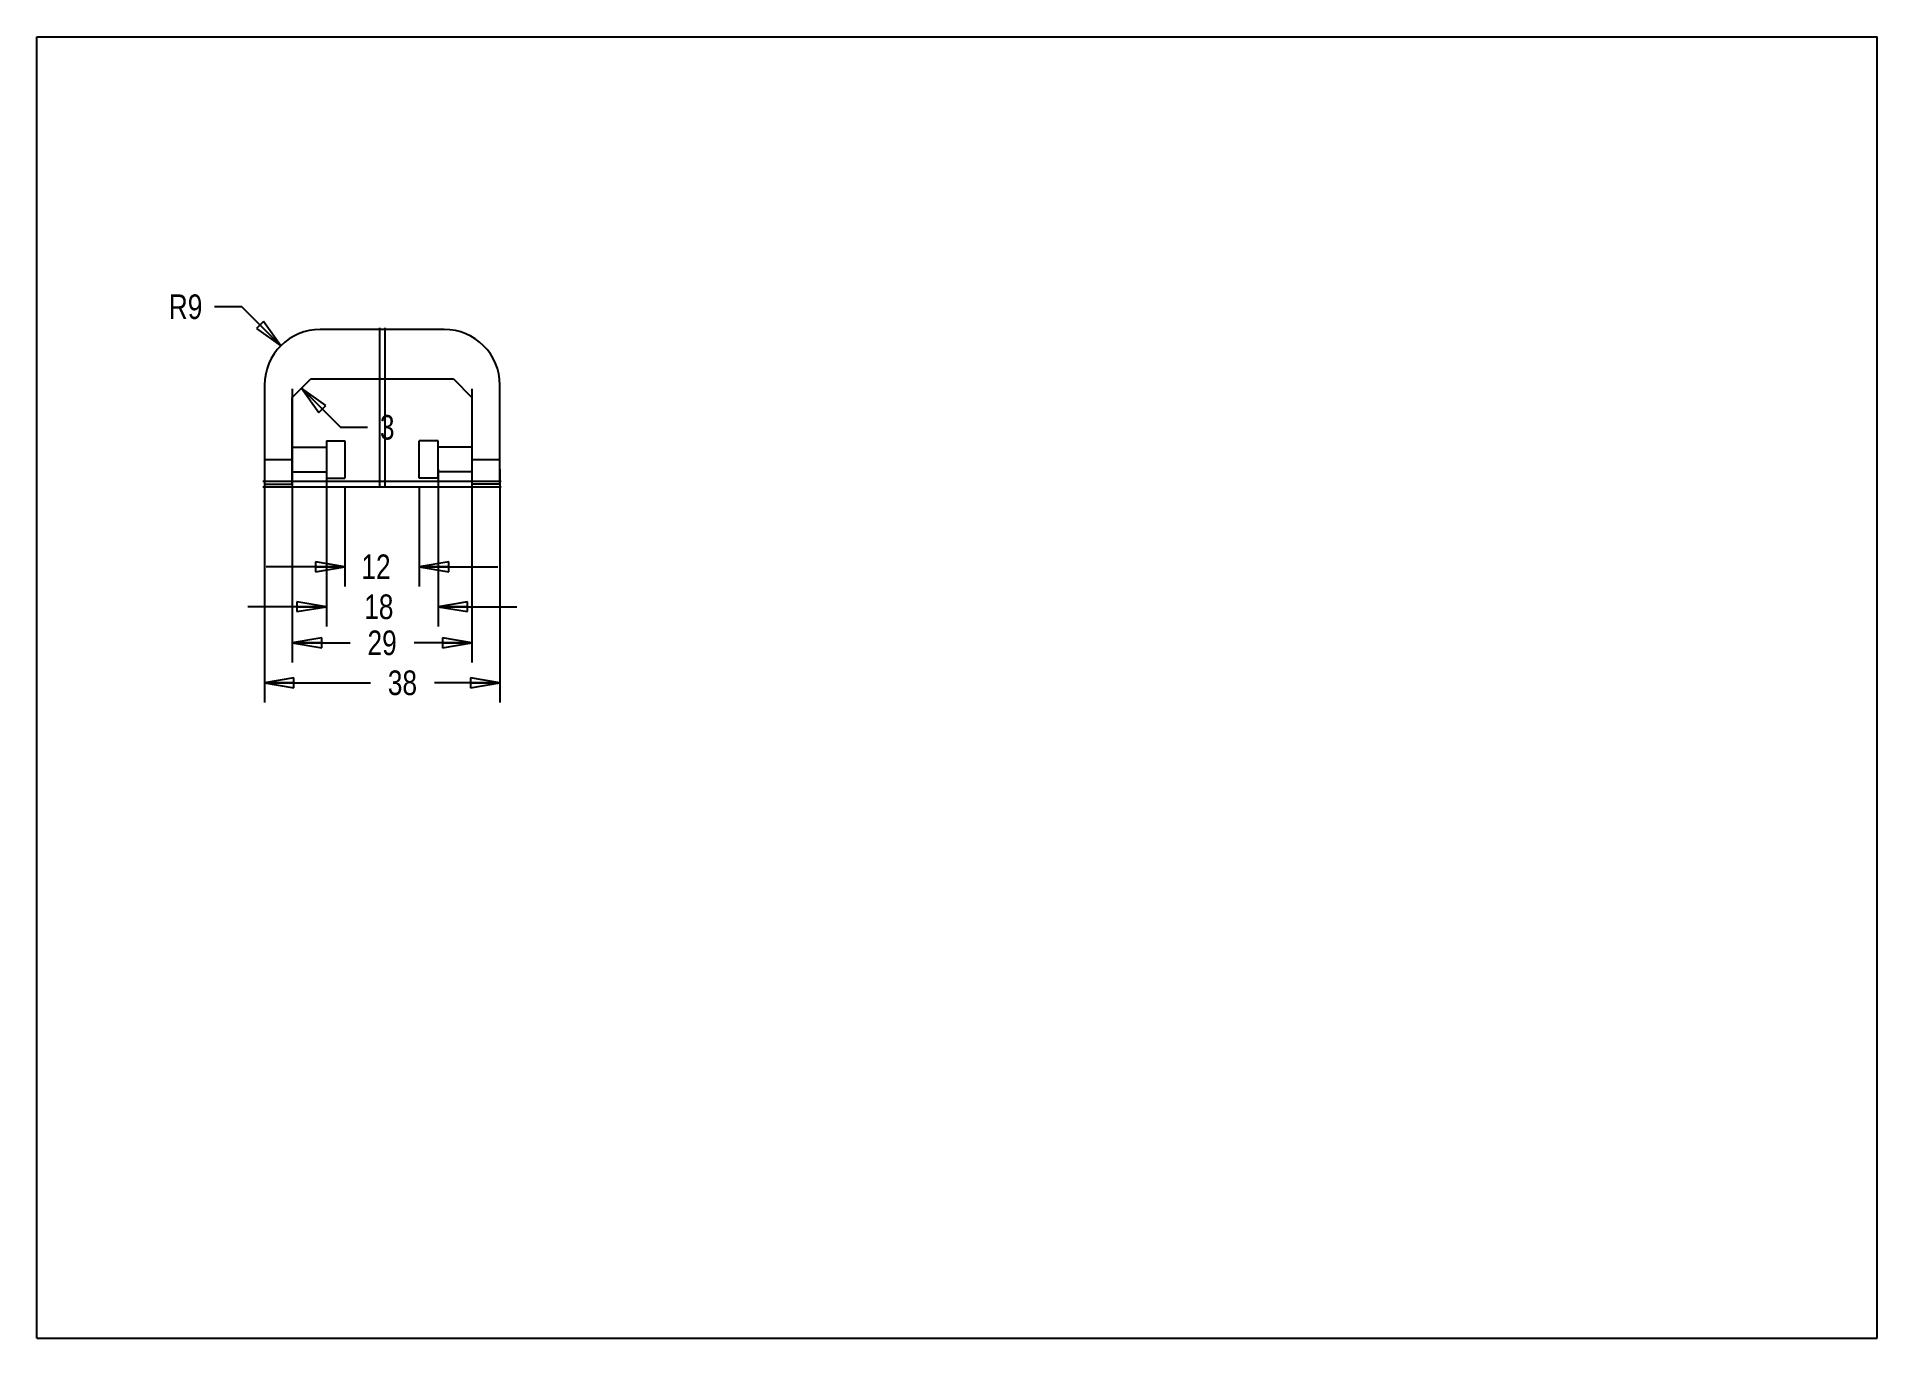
# Model space of a CAD drawing. Header units: inches. Extents: x 0 to 11.7, y 0 to 8.3.
import ezdxf

# ---------------------------------------------------------------- set-up
doc = ezdxf.new("R2010")
doc.units = ezdxf.units.IN
doc.header["$LTSCALE"] = 0.64311
doc.header["$MEASUREMENT"] = 0
doc.layers.get('0').update_dxf_attribs({"linetype": 'CONTINUOUS'})
doc.styles.get("Standard").update_dxf_attribs({"font": 'txt', "width": 0.8})
doc.dimstyles.new('DIMSTYLE_1', dxfattribs={"dimtxt": 0.15625, "dimasz": 0.1875, "dimexe": 0.125, "dimexo": 0.0625, "dimgap": 0.078125, "dimtad": 0, "dimtih": 1, "dimtoh": 1, "dimzin": 4, "dimdsep": 46, "dimtxsty": 'STANDARD', "dimblk": 'CLOSED', "dimblk1": 'CLOSED', "dimblk2": 'CLOSED', "dimcen": 0.09, "dimazin": 1, "dimtfac": 1, "dimtofl": 0, "dimtmove": 0, "dimatfit": 3, "dimldrblk": 'CLOSED', "dimfxl": 1, "dimtolj": 1, "dimtzin": 4, "dimarcsym": 0})
doc.dimstyles.new('DIMSTYLE_2', dxfattribs={"dimtxt": 0.15625, "dimasz": 0.1875, "dimexe": 0.125, "dimexo": 0.0625, "dimgap": 0.09, "dimtad": 0, "dimtih": 1, "dimtoh": 1, "dimzin": 4, "dimdsep": 46, "dimtxsty": 'STANDARD', "dimblk": 'CLOSED', "dimblk1": 'CLOSED', "dimblk2": 'CLOSED', "dimcen": 0.09, "dimazin": 1, "dimtfac": 1, "dimtofl": 0, "dimtmove": 0, "dimatfit": 3, "dimldrblk": 'CLOSED', "dimfxl": 1, "dimtolj": 1, "dimtzin": 4, "dimarcsym": 0})
doc.dimstyles.get("Standard").update_dxf_attribs({"dimtxt": 0.15625, "dimasz": 0.1875, "dimexe": 0.125, "dimexo": 0.0625, "dimgap": 0.09, "dimtad": 0, "dimtih": 1, "dimtoh": 1, "dimzin": 4, "dimdsep": 46, "dimtxsty": 'STANDARD', "dimblk": 'CLOSED', "dimblk1": 'CLOSED', "dimblk2": 'CLOSED', "dimcen": 0.09, "dimazin": 1, "dimtp": 0.01, "dimtm": 0.01, "dimtfac": 1, "dimtofl": 0, "dimtmove": 0, "dimatfit": 3, "dimldrblk": 'CLOSED', "dimfxl": 1, "dimtolj": 1, "dimtzin": 4, "dimarcsym": 0})

# ---------------------------------------------------------------- blocks, each defined once
blk = doc.blocks.new('_CLOSED')
at = {"color": 0, "linetype": 'BYBLOCK'}
for p, q in [((0, 0), (-1, 0.167)), ((-1, 0.167), (-1, -0.167)), ((-1, -0.167), (0, 0)), ((-1, 0), (0, 0))]:
    blk.add_line(p, q, dxfattribs=at)
blk = doc.blocks.new('*D0')
at = {"color": 2, "linetype": 'CONTINUOUS'}
for p, q in [((1.623, 6.031), (1.623, 4.293)), ((2.765, 6.031), (2.765, 4.293)), ((1.623, 4.418), (1.991, 4.418)), ((2.765, 4.418), (2.397, 4.418))]:
    blk.add_line(p, q, dxfattribs=at)
at = {"color": 2, "linetype": 'CONTINUOUS', "xscale": 0.1875, "yscale": 0.1875, "zscale": 0.1875, "rotation": 180}
blk.add_blockref('_CLOSED', (1.623, 4.418), dxfattribs=at)
at = {"color": 2, "linetype": 'CONTINUOUS', "xscale": 0.1875, "yscale": 0.1875, "zscale": 0.1875}
blk.add_blockref('_CLOSED', (2.765, 4.418), dxfattribs=at)
at = {"color": 2, "linetype": 'CONTINUOUS', "insert": (2.194, 4.496), "char_height": 0.1562, "width": 0.25, "attachment_point": 2, "line_spacing_factor": 0.9}
blk.add_mtext('29', dxfattribs=at)
blk = doc.blocks.new('*D1')
at = {"color": 2, "linetype": 'CONTINUOUS'}
for p, q in [((1.302, 6.553), (1.13, 6.553)), ((1.55, 6.305), (1.302, 6.553))]:
    blk.add_line(p, q, dxfattribs=at)
at = {"color": 2, "linetype": 'CONTINUOUS', "xscale": 0.1875, "yscale": 0.1875, "zscale": 0.1875, "rotation": 315}
blk.add_blockref('_CLOSED', (1.55, 6.305), dxfattribs=at)
at = {"color": 2, "linetype": 'CONTINUOUS', "insert": (1.052, 6.631), "char_height": 0.1562, "width": 0.25, "attachment_point": 3, "line_spacing_factor": 0.9}
blk.add_mtext('R9', dxfattribs=at)
blk = doc.blocks.new('*D2')
at = {"color": 2, "linetype": 'CONTINUOUS'}
for p, q in [((1.446, 5.52), (1.446, 4.039)), ((2.942, 5.52), (2.942, 4.039)), ((1.446, 4.164), (2.12, 4.164)), ((2.942, 4.164), (2.526, 4.164))]:
    blk.add_line(p, q, dxfattribs=at)
at = {"color": 2, "linetype": 'CONTINUOUS', "xscale": 0.1875, "yscale": 0.1875, "zscale": 0.1875, "rotation": 180}
blk.add_blockref('_CLOSED', (1.446, 4.164), dxfattribs=at)
at = {"color": 2, "linetype": 'CONTINUOUS', "xscale": 0.1875, "yscale": 0.1875, "zscale": 0.1875}
blk.add_blockref('_CLOSED', (2.942, 4.164), dxfattribs=at)
at = {"color": 2, "linetype": 'CONTINUOUS', "insert": (2.323, 4.242), "char_height": 0.1562, "width": 0.25, "attachment_point": 2, "line_spacing_factor": 0.9}
blk.add_mtext('38', dxfattribs=at)
blk = doc.blocks.new('*D3')
at = {"color": 2, "linetype": 'CONTINUOUS'}
for p, q in [((1.958, 5.401), (1.958, 4.776)), ((2.43, 5.401), (2.43, 4.776)), ((1.958, 4.901), (1.458, 4.901)), ((2.43, 4.901), (2.93, 4.901))]:
    blk.add_line(p, q, dxfattribs=at)
at = {"color": 2, "linetype": 'CONTINUOUS', "xscale": 0.1875, "yscale": 0.1875, "zscale": 0.1875}
blk.add_blockref('_CLOSED', (1.958, 4.901), dxfattribs=at)
at = {"color": 2, "linetype": 'CONTINUOUS', "xscale": 0.1875, "yscale": 0.1875, "zscale": 0.1875, "rotation": 180}
blk.add_blockref('_CLOSED', (2.43, 4.901), dxfattribs=at)
at = {"color": 2, "linetype": 'CONTINUOUS', "insert": (2.155, 4.979), "char_height": 0.1562, "width": 0.25, "attachment_point": 2, "line_spacing_factor": 0.9}
blk.add_mtext('12', dxfattribs=at)
blk = doc.blocks.new('*D4')
at = {"color": 2, "linetype": 'CONTINUOUS'}
for p, q in [((1.84, 5.52), (1.84, 4.522)), ((2.549, 5.52), (2.549, 4.522)), ((1.84, 4.647), (1.34, 4.647)), ((2.549, 4.647), (3.049, 4.647))]:
    blk.add_line(p, q, dxfattribs=at)
at = {"color": 2, "linetype": 'CONTINUOUS', "xscale": 0.1875, "yscale": 0.1875, "zscale": 0.1875}
blk.add_blockref('_CLOSED', (1.84, 4.647), dxfattribs=at)
at = {"color": 2, "linetype": 'CONTINUOUS', "xscale": 0.1875, "yscale": 0.1875, "zscale": 0.1875, "rotation": 180}
blk.add_blockref('_CLOSED', (2.549, 4.647), dxfattribs=at)
at = {"color": 2, "linetype": 'CONTINUOUS', "insert": (2.173, 4.725), "char_height": 0.1562, "width": 0.25, "attachment_point": 2, "line_spacing_factor": 0.9}
blk.add_mtext('18', dxfattribs=at)

msp = doc.modelspace()

# ---------------------------------------------------------------- linework, layer by layer
at = {"color": 7, "linetype": 'CONTINUOUS'}
for p, q in [((0, 0), (0, 8.268)), ((0, 8.268), (11.693, 8.268)), ((11.693, 0), (11.693, 8.268)), ((2.588, 6.409), (1.801, 6.409)), ((2.212, 6.418), (2.212, 5.415)), ((1.623, 5.976), (1.741, 6.094)), ((1.741, 6.094), (2.647, 6.094)), ((2.647, 6.094), (2.765, 5.976)), ((1.446, 6.055), (1.446, 5.425)), ((1.623, 5.425), (1.623, 5.976)), ((2.765, 5.976), (2.765, 5.425)), ((2.942, 5.425), (2.942, 6.055)), ((1.623, 5.661), (1.84, 5.661)), ((1.84, 5.7), (1.84, 5.464)), ((1.84, 5.7), (1.958, 5.7)), ((1.958, 5.7), (1.958, 5.464)), ((2.549, 5.7), (2.43, 5.7)), ((2.43, 5.464), (2.43, 5.7)), ((2.549, 5.464), (2.549, 5.7)), ((2.765, 5.661), (2.549, 5.661)), ((1.446, 5.582), (1.623, 5.582)), ((1.623, 5.503), (1.84, 5.503)), ((2.765, 5.503), (2.549, 5.503)), ((2.765, 5.582), (2.942, 5.582)), ((2.951, 5.407), (1.437, 5.407)), ((1.446, 5.425), (1.623, 5.425)), ((1.84, 5.464), (1.958, 5.464)), ((2.549, 5.464), (2.43, 5.464)), ((2.942, 5.425), (2.765, 5.425)), ((0, 0), (11.693, 0))]:
    msp.add_line(p, q, dxfattribs=at)
at = {"color": 9, "linetype": 'CONTINUOUS'}
for p, q in [((2.177, 6.418), (2.177, 5.415)), ((2.951, 5.442), (1.437, 5.442))]:
    msp.add_line(p, q, dxfattribs=at)
at = {"color": 7, "linetype": 'CONTINUOUS'}
for centre, start, end in [((1.801, 6.055), 90, 180), ((2.588, 6.055), 0, 90)]:
    msp.add_arc(centre, 0.354, start, end, dxfattribs=at)

# ---------------------------------------------------------------- texts
at = {"color": 2, "linetype": 'CONTINUOUS', "insert": (2.18, 5.865), "char_height": 0.156, "width": 0.125, "attachment_point": 1, "line_spacing_factor": 0.9}
msp.add_mtext('3', dxfattribs=at)

# ---------------------------------------------------------------- dimensions: what is measured, and where the dimension line sits
at = {"color": 2, "linetype": 'CONTINUOUS'}
dim = msp.add_radius_dim(center=(1.801, 6.055), mpoint=(1.55, 6.305), text='R<>', dimstyle='DIMSTYLE_2', override={"dimpost": '<>'}, dxfattribs=at)
dim.commit()
dim.dimension.update_dxf_attribs({"geometry": '*D1', "text_midpoint": (0.927, 6.553), "dimtype": 164})
dim = msp.add_linear_dim(base=(1.623, 4.418), p1=(2.765, 6.094), p2=(1.623, 6.094), angle=180, dimstyle='DIMSTYLE_1', dxfattribs=at)
dim.commit()
dim.dimension.update_dxf_attribs({"geometry": '*D0', "text_midpoint": (2.194, 4.418), "dimtype": 160})
for base, p1, p2, picture, middle in [((2.549, 4.647), (1.84, 5.582), (2.549, 5.582), '*D4', (2.193, 4.647)), ((2.942, 4.164), (1.446, 5.582), (2.942, 5.582), '*D2', (2.327, 4.164)), ((2.43, 4.901), (1.958, 5.464), (2.43, 5.464), '*D3', (2.171, 4.901))]:
    dim = msp.add_linear_dim(base=base, p1=p1, p2=p2, dimstyle='DIMSTYLE_1', dxfattribs=at)
    dim.commit()
    dim.dimension.update_dxf_attribs({"geometry": picture, "text_midpoint": middle, "dimtype": 160})

# ---------------------------------------------------------------- leaders
msp.add_leader([(1.682, 6.035), (1.93, 5.787), (2.102, 5.787)], dimstyle='STANDARD', override={"dimtad": 0}, dxfattribs=at)

doc.saveas('drawing.dxf')
